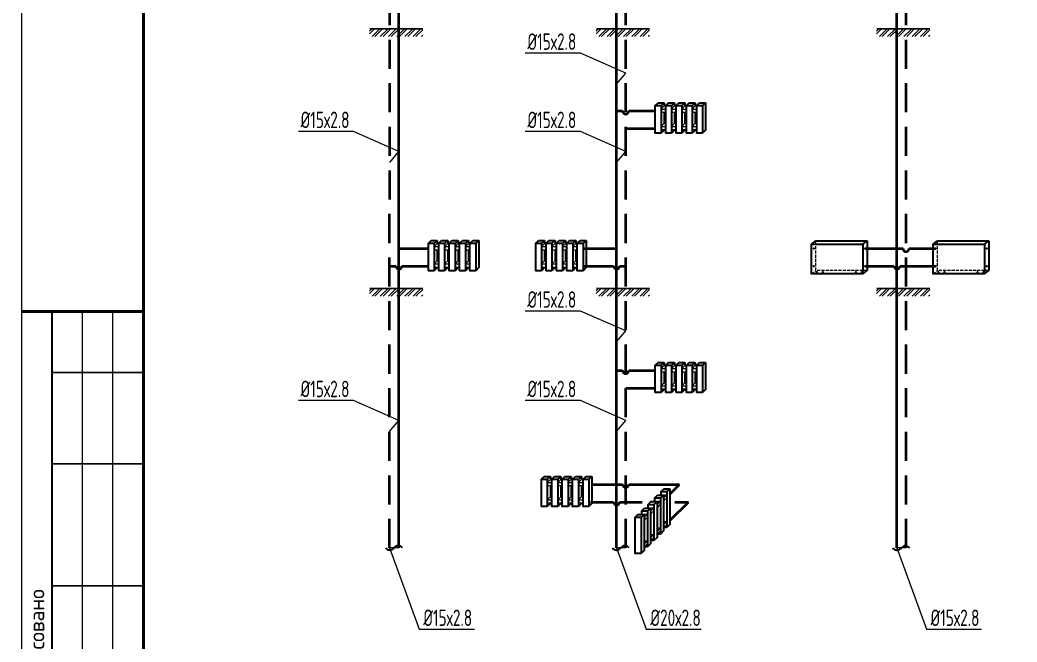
# Model space of a CAD drawing. Header units: millimetres. Extents: x -3929 to 624051, y 52832 to 514950.
# Drawn here: x 17171 to 33520, y 309792 to 319994 of the extents above; entities that cross this region are included whole.
import ezdxf
from ezdxf import colors
from ezdxf.entities.mleader import LeaderData, LeaderLine
from ezdxf.math import Vec2, Vec3

# ---------------------------------------------------------------- set-up
doc = ezdxf.new("R2010")
doc.units = ezdxf.units.MM
for name, pattern in [('GOST2.303 4', [7, 5, -2, 0]), ('Hidden', [7.14375, 4.7625, -2.38125]), ('K5LT32772', [0])]:
    doc.linetypes.add(name, pattern=pattern)
doc.layers.add('9_Форматы', color=7, linetype='Continuous')
doc.layers.add('стояки', color=7, linetype='Continuous')
for name, color, linetype, lineweight in [('ОВ-рамка', 7, 'Continuous', 30), ('ОВ-ТЕКСТ', 7, 'Continuous', 25), ('СПДС_Штриховка', 252, 'Continuous', 9)]:
    doc.layers.add(name, color=color, linetype=linetype, lineweight=lineweight)
doc.layers.add('т11.1', color=1, linetype='Continuous', true_color=0xff0000)
doc.layers.add('т21.1', color=5, linetype='Continuous', true_color=0x0000ff)
doc.styles.add('ГОСТ', font='isocpeur.ttf', dxfattribs={"width": 0.8, "height": 250})
doc.styles.add('СТИЛЬ', font='simplex.shx', dxfattribs={"width": 0.65})

# ---------------------------------------------------------------- blocks, each defined once
blk = doc.blocks.new('gh павнель')
at = {"color": 32, "lineweight": 30, "ltscale": 0.1, "true_color": 0xcd6928}
for p, q in [((29457, 6419), (30297, 6419)), ((30297, 6419), (30297, 5931))]:
    blk.add_line(p, q, dxfattribs=at)
at = {"color": 32, "linetype": 'GOST2.303 4', "lineweight": 18, "ltscale": 10, "true_color": 0xcd6928}
for p, q in [((29457, 5931), (29457, 6419)), ((30297, 5931), (29457, 5931))]:
    blk.add_line(p, q, dxfattribs=at)
at = {"color": 32, "lineweight": 30, "ltscale": 0.1, "true_color": 0xcd6928}
for points in [[(29386, 6364), (29457, 6419)], [(30226, 6364), (30297, 6419)], [(30226, 5877), (30297, 5931)]]:
    blk.add_lwpolyline(points, dxfattribs=at)
blk.add_lwpolyline([(29386, 6364), (30226, 6364), (30226, 5877), (29386, 5877)], close=True, dxfattribs=at)
at = {"color": 32, "linetype": 'GOST2.303 4', "lineweight": 18, "ltscale": 10, "true_color": 0xcd6928}
blk.add_lwpolyline([(29386, 5877), (29457, 5931)], dxfattribs=at)
at = {"color": 32, "lineweight": 30, "ltscale": 0.1, "true_color": 0xcd6928}
for p in [(29422, 6292), (30262, 6292), (29422, 6004), (29472, 5904), (29572, 5904), (30112, 5904), (30212, 5904), (30262, 6004)]:
    blk.add_point(p, dxfattribs=at)
blk = doc.blocks.new('*U3000')
at = {"layer": '9_Форматы', "color": 7, "linetype": 'Continuous', "lineweight": 9, "ltscale": 100}
blk.add_lwpolyline([(5, -5), (5, 292), (-625, 292), (-625, -5)], close=True, dxfattribs=at)
at = {"layer": '9_Форматы', "color": 7, "linetype": 'Continuous', "lineweight": 9, "ltscale": 100, "const_width": 0.5}
blk.add_lwpolyline([(0, 0), (0, 287), (-605, 287), (-605, 0)], close=True, dxfattribs=at)
at = {"layer": '9_Форматы', "color": 7, "linetype": 'Continuous', "lineweight": 9, "ltscale": 100}
for points, const_width in [([(-605, 150), (-625, 150)], 0.5), ([(-620, 85), (-620, 150)], 0.3), ([(-605, 140), (-620, 140)], 0.3), ([(-605, 125), (-620, 125)], 0.3), ([(-605, 105), (-620, 105)], 0.3)]:
    blk.add_lwpolyline(points, dxfattribs=dict(at, const_width=const_width))
for points in [[(-615, 85), (-615, 150)], [(-610, 85), (-610, 150)], [(-610, 85), (-610, 150)]]:
    blk.add_lwpolyline(points, dxfattribs=at)
at = {"layer": '9_Форматы', "color": 7, "linetype": 'Continuous', "lineweight": 9, "ltscale": 100, "style": 'ГОСТ'}
blk.add_text('Согласовано', height=2.5, rotation=90, dxfattribs=at).set_placement((-621.25, 86))

msp = doc.modelspace()

# ---------------------------------------------------------------- hatches: boundary and pattern name
at = {"layer": 'СПДС_Штриховка', "lineweight": 25}
h = msp.add_hatch(dxfattribs=at)
h.set_pattern_fill('ANSI32', color=253, scale=10)
h.set_pattern_definition([(45, (414620.66, 641755.09), (-67.351921, 67.351921), []), (45, (414665.56, 641755.09), (-67.351921, 67.351921), [])])
h.paths.add_polyline_path([(23774.549, 319849.112), (22899.896, 319849.112), (22899.896, 319721.442), (23774.549, 319721.442)])
h = msp.add_hatch(dxfattribs=at)
h.set_pattern_fill('ANSI32', color=253, scale=10)
h.set_pattern_definition([(45, (418339.48, 641755.09), (-67.351921, 67.351921), []), (45, (418384.38, 641755.09), (-67.351921, 67.351921), [])])
h.paths.add_polyline_path([(27493.37, 319849.112), (26618.717, 319849.112), (26618.717, 319721.442), (27493.37, 319721.442)])
h = msp.add_hatch(dxfattribs=at)
h.set_pattern_fill('ANSI32', color=253, scale=10)
h.set_pattern_definition([(45, (422937.21, 641755.09), (-67.351921, 67.351921), []), (45, (422982.11, 641755.09), (-67.351921, 67.351921), [])])
h.paths.add_polyline_path([(32091.096, 319849.112), (31216.443, 319849.112), (31216.443, 319721.442), (32091.096, 319721.442)])
h = msp.add_hatch(dxfattribs=at)
h.set_pattern_fill('ANSI32', color=253, scale=10)
h.set_pattern_definition([(45, (414620.66, 637498.36), (-67.351921, 67.351921), []), (45, (414665.56, 637498.36), (-67.351921, 67.351921), [])])
h.paths.add_polyline_path([(23774.549, 315592.374), (22899.896, 315592.374), (22899.896, 315464.705), (23774.549, 315464.705)])
h = msp.add_hatch(dxfattribs=at)
h.set_pattern_fill('ANSI32', color=253, scale=10)
h.set_pattern_definition([(45, (418339.48, 637498.36), (-67.351921, 67.351921), []), (45, (418384.38, 637498.36), (-67.351921, 67.351921), [])])
h.paths.add_polyline_path([(27493.37, 315592.374), (26618.717, 315592.374), (26618.717, 315464.705), (27493.37, 315464.705)])
h = msp.add_hatch(dxfattribs=at)
h.set_pattern_fill('ANSI32', color=253, scale=10)
h.set_pattern_definition([(45, (422937.21, 637498.36), (-67.351921, 67.351921), []), (45, (422982.11, 637498.36), (-67.351921, 67.351921), [])])
h.paths.add_polyline_path([(32091.096, 315592.374), (31216.443, 315592.374), (31216.443, 315464.705), (32091.096, 315464.705)])

# ---------------------------------------------------------------- linework, layer by layer
at = {"color": 253, "lineweight": 25, "ltscale": 0.1}
for p, q in [((22906.239, 319849.112), (23774.549, 319849.112)), ((26625.06, 319849.112), (27493.37, 319849.112)), ((31222.786, 319849.112), (32091.096, 319849.112)), ((22906.239, 315592.374), (23774.549, 315592.374)), ((26625.06, 315592.374), (27493.37, 315592.374)), ((31222.786, 315592.374), (32091.096, 315592.374))]:
    msp.add_line(p, q, dxfattribs=at)
at = {"color": 32, "lineweight": 30, "ltscale": 0.1, "true_color": 0xcd6928}
for p, q in [((27583.322, 318583.005), (27633.322, 318633.005)), ((27633.322, 318633.005), (27733.322, 318633.005)), ((27733.322, 318633.005), (27683.322, 318583.005)), ((27733.322, 318633.005), (27733.322, 318583.005)), ((27753.322, 318583.005), (27803.322, 318633.005)), ((27803.322, 318633.005), (27903.322, 318633.005)), ((27903.322, 318633.005), (27853.322, 318583.005)), ((27903.322, 318633.005), (27903.322, 318583.005)), ((27923.322, 318583.005), (27973.322, 318633.005)), ((27973.322, 318633.005), (28073.322, 318633.005)), ((28073.322, 318633.005), (28023.322, 318583.005)), ((28073.322, 318633.005), (28073.322, 318583.005)), ((28093.322, 318583.005), (28143.322, 318633.005)), ((28143.322, 318633.005), (28243.322, 318633.005)), ((28243.322, 318633.005), (28193.322, 318583.005)), ((28243.322, 318633.005), (28243.322, 318583.005)), ((28263.322, 318583.005), (28313.322, 318633.005)), ((28313.322, 318633.005), (28413.322, 318633.005)), ((28413.322, 318633.005), (28363.322, 318583.005)), ((28413.322, 318633.005), (28413.322, 318189.261)), ((27583.322, 318583.005), (27583.322, 318139.261)), ((27683.322, 318583.005), (27583.322, 318583.005)), ((27683.322, 318583.005), (27683.322, 318139.261)), ((27733.322, 318483.005), (27733.322, 318299.261)), ((27753.322, 318583.005), (27753.322, 318139.261)), ((27853.322, 318583.005), (27753.322, 318583.005)), ((27853.322, 318583.005), (27853.322, 318139.261)), ((27903.322, 318483.005), (27903.322, 318299.261)), ((27923.322, 318583.005), (27923.322, 318139.261)), ((28023.322, 318583.005), (27923.322, 318583.005)), ((28023.322, 318583.005), (28023.322, 318139.261)), ((28073.322, 318483.005), (28073.322, 318299.261)), ((28093.322, 318583.005), (28093.322, 318139.261)), ((28193.322, 318583.005), (28093.322, 318583.005)), ((28193.322, 318583.005), (28193.322, 318139.261)), ((28243.322, 318483.005), (28243.322, 318299.261)), ((28263.322, 318583.005), (28263.322, 318139.261)), ((28363.322, 318583.005), (28263.322, 318583.005)), ((28363.322, 318583.005), (28363.322, 318139.261)), ((27733.322, 318189.261), (27683.322, 318139.261)), ((27733.322, 318199.261), (27733.322, 318189.261)), ((27903.322, 318189.261), (27853.322, 318139.261)), ((27903.322, 318199.261), (27903.322, 318189.261)), ((28073.322, 318189.261), (28023.322, 318139.261)), ((28073.322, 318199.261), (28073.322, 318189.261)), ((28243.322, 318189.261), (28193.322, 318139.261)), ((28243.322, 318199.261), (28243.322, 318189.261)), ((28413.322, 318189.261), (28363.322, 318139.261)), ((27683.322, 318139.261), (27583.322, 318139.261)), ((27853.322, 318139.261), (27753.322, 318139.261)), ((28023.322, 318139.261), (27923.322, 318139.261)), ((28193.322, 318139.261), (28093.322, 318139.261)), ((28363.322, 318139.261), (28263.322, 318139.261)), ((23864.501, 316326.267), (23914.501, 316376.267)), ((23914.501, 316376.267), (24014.501, 316376.267)), ((24014.501, 316376.267), (23964.501, 316326.267)), ((24014.501, 316376.267), (24014.501, 316326.267)), ((24034.501, 316326.267), (24084.501, 316376.267)), ((24084.501, 316376.267), (24184.501, 316376.267)), ((24184.501, 316376.267), (24134.501, 316326.267)), ((24184.501, 316376.267), (24184.501, 316326.267)), ((24204.501, 316326.267), (24254.501, 316376.267)), ((24254.501, 316376.267), (24354.501, 316376.267)), ((24354.501, 316376.267), (24304.501, 316326.267)), ((24354.501, 316376.267), (24354.501, 316326.267)), ((24374.501, 316326.267), (24424.501, 316376.267)), ((24424.501, 316376.267), (24524.501, 316376.267)), ((24524.501, 316376.267), (24474.501, 316326.267)), ((24524.501, 316376.267), (24524.501, 316326.267)), ((24544.501, 316326.267), (24594.501, 316376.267)), ((24594.501, 316376.267), (24694.501, 316376.267)), ((24694.501, 316376.267), (24644.501, 316326.267)), ((24694.501, 316376.267), (24694.501, 315932.523)), ((25624.138, 316326.267), (25674.138, 316376.267)), ((25674.138, 316376.267), (25774.138, 316376.267)), ((25774.138, 316376.267), (25724.138, 316326.267)), ((25774.138, 316376.267), (25774.138, 316326.267)), ((25794.138, 316326.267), (25844.138, 316376.267)), ((25844.138, 316376.267), (25944.138, 316376.267)), ((25944.138, 316376.267), (25894.138, 316326.267)), ((25944.138, 316376.267), (25944.138, 316326.267)), ((25964.138, 316326.267), (26014.138, 316376.267)), ((26014.138, 316376.267), (26114.138, 316376.267)), ((26114.138, 316376.267), (26064.138, 316326.267)), ((26114.138, 316376.267), (26114.138, 316326.267)), ((26134.138, 316326.267), (26184.138, 316376.267)), ((26184.138, 316376.267), (26284.138, 316376.267)), ((26284.138, 316376.267), (26234.138, 316326.267)), ((26284.138, 316376.267), (26284.138, 316326.267)), ((26304.138, 316326.267), (26354.138, 316376.267)), ((26354.138, 316376.267), (26454.138, 316376.267)), ((26454.138, 316376.267), (26404.138, 316326.267)), ((26454.138, 316376.267), (26454.138, 315932.523)), ((23864.501, 316326.267), (23864.501, 315882.523)), ((23964.501, 316326.267), (23864.501, 316326.267)), ((23964.501, 316326.267), (23964.501, 315882.523)), ((24014.501, 316226.267), (24014.501, 316042.523)), ((24034.501, 316326.267), (24034.501, 315882.523)), ((24134.501, 316326.267), (24034.501, 316326.267)), ((24134.501, 316326.267), (24134.501, 315882.523)), ((24184.501, 316226.267), (24184.501, 316042.523)), ((24204.501, 316326.267), (24204.501, 315882.523)), ((24304.501, 316326.267), (24204.501, 316326.267)), ((24304.501, 316326.267), (24304.501, 315882.523)), ((24354.501, 316226.267), (24354.501, 316042.523)), ((24374.501, 316326.267), (24374.501, 315882.523)), ((24474.501, 316326.267), (24374.501, 316326.267)), ((24474.501, 316326.267), (24474.501, 315882.523)), ((24524.501, 316226.267), (24524.501, 316042.523)), ((24544.501, 316326.267), (24544.501, 315882.523)), ((24644.501, 316326.267), (24544.501, 316326.267)), ((24644.501, 316326.267), (24644.501, 315882.523)), ((25624.138, 316326.267), (25624.138, 315882.523)), ((25724.138, 316326.267), (25624.138, 316326.267)), ((25724.138, 316326.267), (25724.138, 315882.523)), ((25774.138, 316226.267), (25774.138, 316042.523)), ((25794.138, 316326.267), (25794.138, 315882.523)), ((25894.138, 316326.267), (25794.138, 316326.267)), ((25894.138, 316326.267), (25894.138, 315882.523)), ((25944.138, 316226.267), (25944.138, 316042.523)), ((25964.138, 316326.267), (25964.138, 315882.523)), ((26064.138, 316326.267), (25964.138, 316326.267)), ((26064.138, 316326.267), (26064.138, 315882.523)), ((26114.138, 316226.267), (26114.138, 316042.523)), ((26134.138, 316326.267), (26134.138, 315882.523)), ((26234.138, 316326.267), (26134.138, 316326.267)), ((26234.138, 316326.267), (26234.138, 315882.523)), ((26284.138, 316226.267), (26284.138, 316042.523)), ((26304.138, 316326.267), (26304.138, 315882.523)), ((26404.138, 316326.267), (26304.138, 316326.267)), ((26404.138, 316326.267), (26404.138, 315882.523)), ((23964.501, 315882.523), (23864.501, 315882.523)), ((24014.501, 315932.523), (23964.501, 315882.523)), ((24014.501, 315942.523), (24014.501, 315932.523)), ((24134.501, 315882.523), (24034.501, 315882.523)), ((24184.501, 315932.523), (24134.501, 315882.523)), ((24184.501, 315942.523), (24184.501, 315932.523)), ((24304.501, 315882.523), (24204.501, 315882.523)), ((24354.501, 315932.523), (24304.501, 315882.523)), ((24354.501, 315942.523), (24354.501, 315932.523)), ((24474.501, 315882.523), (24374.501, 315882.523)), ((24524.501, 315932.523), (24474.501, 315882.523)), ((24524.501, 315942.523), (24524.501, 315932.523)), ((24644.501, 315882.523), (24544.501, 315882.523)), ((24694.501, 315932.523), (24644.501, 315882.523)), ((25724.138, 315882.523), (25624.138, 315882.523)), ((25774.138, 315932.523), (25724.138, 315882.523)), ((25774.138, 315942.523), (25774.138, 315932.523)), ((25894.138, 315882.523), (25794.138, 315882.523)), ((25944.138, 315932.523), (25894.138, 315882.523)), ((25944.138, 315942.523), (25944.138, 315932.523)), ((26064.138, 315882.523), (25964.138, 315882.523)), ((26114.138, 315932.523), (26064.138, 315882.523)), ((26114.138, 315942.523), (26114.138, 315932.523)), ((26234.138, 315882.523), (26134.138, 315882.523)), ((26284.138, 315932.523), (26234.138, 315882.523)), ((26284.138, 315942.523), (26284.138, 315932.523)), ((26404.138, 315882.523), (26304.138, 315882.523)), ((26454.138, 315932.523), (26404.138, 315882.523)), ((27583.322, 314326.267), (27633.322, 314376.267)), ((27583.322, 314326.267), (27583.322, 313882.523)), ((27683.322, 314326.267), (27583.322, 314326.267)), ((27633.322, 314376.267), (27733.322, 314376.267)), ((27733.322, 314376.267), (27683.322, 314326.267)), ((27683.322, 314326.267), (27683.322, 313882.523)), ((27733.322, 314376.267), (27733.322, 314326.267)), ((27733.322, 314226.267), (27733.322, 314042.523)), ((27753.322, 314326.267), (27803.322, 314376.267)), ((27753.322, 314326.267), (27753.322, 313882.523)), ((27853.322, 314326.267), (27753.322, 314326.267)), ((27803.322, 314376.267), (27903.322, 314376.267)), ((27903.322, 314376.267), (27853.322, 314326.267)), ((27853.322, 314326.267), (27853.322, 313882.523)), ((27903.322, 314376.267), (27903.322, 314326.267)), ((27903.322, 314226.267), (27903.322, 314042.523)), ((27923.322, 314326.267), (27973.322, 314376.267)), ((27923.322, 314326.267), (27923.322, 313882.523)), ((28023.322, 314326.267), (27923.322, 314326.267)), ((27973.322, 314376.267), (28073.322, 314376.267)), ((28073.322, 314376.267), (28023.322, 314326.267)), ((28023.322, 314326.267), (28023.322, 313882.523)), ((28073.322, 314376.267), (28073.322, 314326.267)), ((28073.322, 314226.267), (28073.322, 314042.523)), ((28093.322, 314326.267), (28143.322, 314376.267)), ((28093.322, 314326.267), (28093.322, 313882.523)), ((28193.322, 314326.267), (28093.322, 314326.267)), ((28143.322, 314376.267), (28243.322, 314376.267)), ((28243.322, 314376.267), (28193.322, 314326.267)), ((28193.322, 314326.267), (28193.322, 313882.523)), ((28243.322, 314376.267), (28243.322, 314326.267)), ((28243.322, 314226.267), (28243.322, 314042.523)), ((28263.322, 314326.267), (28313.322, 314376.267)), ((28263.322, 314326.267), (28263.322, 313882.523)), ((28363.322, 314326.267), (28263.322, 314326.267)), ((28313.322, 314376.267), (28413.322, 314376.267)), ((28413.322, 314376.267), (28363.322, 314326.267)), ((28363.322, 314326.267), (28363.322, 313882.523)), ((28413.322, 314376.267), (28413.322, 313932.523)), ((27733.322, 313932.523), (27683.322, 313882.523)), ((27733.322, 313942.523), (27733.322, 313932.523)), ((27903.322, 313932.523), (27853.322, 313882.523)), ((27903.322, 313942.523), (27903.322, 313932.523)), ((28073.322, 313932.523), (28023.322, 313882.523)), ((28073.322, 313942.523), (28073.322, 313932.523)), ((28243.322, 313932.523), (28193.322, 313882.523)), ((28243.322, 313942.523), (28243.322, 313932.523)), ((28413.322, 313932.523), (28363.322, 313882.523)), ((27683.322, 313882.523), (27583.322, 313882.523)), ((27853.322, 313882.523), (27753.322, 313882.523)), ((28023.322, 313882.523), (27923.322, 313882.523)), ((28193.322, 313882.523), (28093.322, 313882.523)), ((28363.322, 313882.523), (28263.322, 313882.523)), ((25717.549, 312457.673), (25767.549, 312507.673)), ((25717.549, 312457.673), (25717.549, 312013.929)), ((25817.549, 312457.673), (25717.549, 312457.673)), ((25767.549, 312507.673), (25867.549, 312507.673)), ((25867.549, 312507.673), (25817.549, 312457.673)), ((25817.549, 312457.673), (25817.549, 312013.929)), ((25867.549, 312507.673), (25867.549, 312457.673)), ((25887.549, 312457.673), (25937.549, 312507.673)), ((25887.549, 312457.673), (25887.549, 312013.929)), ((25987.549, 312457.673), (25887.549, 312457.673)), ((25937.549, 312507.673), (26037.549, 312507.673)), ((26037.549, 312507.673), (25987.549, 312457.673)), ((25987.549, 312457.673), (25987.549, 312013.929)), ((26037.549, 312507.673), (26037.549, 312457.673)), ((26057.549, 312457.673), (26107.549, 312507.673)), ((26057.549, 312457.673), (26057.549, 312013.929)), ((26157.549, 312457.673), (26057.549, 312457.673)), ((26107.549, 312507.673), (26207.549, 312507.673)), ((26207.549, 312507.673), (26157.549, 312457.673)), ((26157.549, 312457.673), (26157.549, 312013.929)), ((26207.549, 312507.673), (26207.549, 312457.673)), ((26227.549, 312457.673), (26277.549, 312507.673)), ((26227.549, 312457.673), (26227.549, 312013.929)), ((26327.549, 312457.673), (26227.549, 312457.673)), ((26277.549, 312507.673), (26377.549, 312507.673)), ((26377.549, 312507.673), (26327.549, 312457.673)), ((26327.549, 312457.673), (26327.549, 312013.929)), ((26377.549, 312507.673), (26377.549, 312457.673)), ((26397.549, 312457.673), (26447.549, 312507.673)), ((26397.549, 312457.673), (26397.549, 312013.929)), ((26497.549, 312457.673), (26397.549, 312457.673)), ((26447.549, 312507.673), (26547.549, 312507.673)), ((26547.549, 312507.673), (26497.549, 312457.673)), ((26497.549, 312457.673), (26497.549, 312013.929)), ((26547.549, 312507.673), (26547.549, 312063.929)), ((25867.549, 312357.673), (25867.549, 312173.929)), ((26037.549, 312357.673), (26037.549, 312173.929)), ((26207.549, 312357.673), (26207.549, 312173.929)), ((26377.549, 312357.673), (26377.549, 312173.929)), ((27678.543, 312257.189), (27728.543, 312307.189)), ((27678.543, 312257.189), (27678.543, 312204.13)), ((27778.543, 312257.189), (27678.543, 312257.189)), ((27728.543, 312307.189), (27828.543, 312307.189)), ((27828.543, 312307.189), (27778.543, 312257.189)), ((27778.543, 312257.189), (27778.543, 311669.549)), ((27828.543, 312307.189), (27828.543, 311719.549)), ((27466.411, 312045.057), (27516.411, 312095.057)), ((27516.411, 312095.057), (27616.411, 312095.057)), ((27616.411, 312095.057), (27566.411, 312045.057)), ((27572.477, 312151.123), (27622.477, 312201.123)), ((27572.477, 312151.123), (27572.477, 312098.064)), ((27672.477, 312151.123), (27572.477, 312151.123)), ((27616.411, 312095.057), (27616.411, 311507.417)), ((27622.477, 312201.123), (27722.477, 312201.123)), ((27722.477, 312201.123), (27672.477, 312151.123)), ((27672.477, 312151.123), (27672.477, 311563.483)), ((27722.477, 312201.123), (27722.477, 311613.483)), ((25817.549, 312013.929), (25717.549, 312013.929)), ((25867.549, 312063.929), (25817.549, 312013.929)), ((25867.549, 312073.929), (25867.549, 312063.929)), ((25987.549, 312013.929), (25887.549, 312013.929)), ((26037.549, 312063.929), (25987.549, 312013.929)), ((26037.549, 312073.929), (26037.549, 312063.929)), ((26157.549, 312013.929), (26057.549, 312013.929)), ((26207.549, 312063.929), (26157.549, 312013.929)), ((26207.549, 312073.929), (26207.549, 312063.929)), ((26327.549, 312013.929), (26227.549, 312013.929)), ((26377.549, 312063.929), (26327.549, 312013.929)), ((26377.549, 312073.929), (26377.549, 312063.929)), ((26497.549, 312013.929), (26397.549, 312013.929)), ((26547.549, 312063.929), (26497.549, 312013.929)), ((27360.345, 311938.991), (27410.345, 311988.991)), ((27360.345, 311938.991), (27360.345, 311885.932)), ((27460.345, 311938.991), (27360.345, 311938.991)), ((27410.345, 311988.991), (27510.345, 311988.991)), ((27510.345, 311988.991), (27460.345, 311938.991)), ((27460.345, 311938.991), (27460.345, 311351.351)), ((27466.411, 312045.057), (27466.411, 311991.998)), ((27566.411, 312045.057), (27466.411, 312045.057)), ((27510.345, 311988.991), (27510.345, 311401.351)), ((27566.411, 312045.057), (27566.411, 311457.417)), ((27254.279, 311832.925), (27304.279, 311882.925)), ((27254.279, 311832.925), (27254.279, 311245.285)), ((27354.279, 311832.925), (27254.279, 311832.925)), ((27304.279, 311882.925), (27404.279, 311882.925)), ((27404.279, 311882.925), (27354.279, 311832.925)), ((27354.279, 311832.925), (27354.279, 311245.285)), ((27404.279, 311882.925), (27404.279, 311295.285)), ((27722.477, 311613.483), (27672.477, 311563.483)), ((27778.543, 311669.549), (27738.111, 311669.549)), ((27828.543, 311719.549), (27778.543, 311669.549)), ((27566.411, 311457.417), (27525.979, 311457.417)), ((27616.411, 311507.417), (27566.411, 311457.417)), ((27672.477, 311563.483), (27632.045, 311563.483)), ((27404.279, 311295.285), (27354.279, 311245.285)), ((27460.345, 311351.351), (27419.913, 311351.351)), ((27510.345, 311401.351), (27460.345, 311351.351)), ((27354.279, 311245.285), (27254.279, 311245.285))]:
    msp.add_line(p, q, dxfattribs=at)
at = {"color": 32, "linetype": 'K5LT32772', "lineweight": 20, "ltscale": 10, "true_color": 0xcd6928}
for p, q in [((27733.322, 318583.005), (27683.322, 318533.005)), ((27683.322, 318533.005), (27753.322, 318533.005)), ((27683.322, 318483.005), (27753.322, 318483.005)), ((27733.322, 318583.005), (27753.322, 318583.005)), ((27903.322, 318583.005), (27853.322, 318533.005)), ((27853.322, 318533.005), (27923.322, 318533.005)), ((27853.322, 318483.005), (27923.322, 318483.005)), ((27903.322, 318583.005), (27923.322, 318583.005)), ((28073.322, 318583.005), (28023.322, 318533.005)), ((28023.322, 318533.005), (28093.322, 318533.005)), ((28023.322, 318483.005), (28093.322, 318483.005)), ((28073.322, 318583.005), (28093.322, 318583.005)), ((28243.322, 318583.005), (28193.322, 318533.005)), ((28193.322, 318533.005), (28263.322, 318533.005)), ((28193.322, 318483.005), (28263.322, 318483.005)), ((28243.322, 318583.005), (28263.322, 318583.005)), ((27733.322, 318299.261), (27683.322, 318249.261)), ((27683.322, 318249.261), (27753.322, 318249.261)), ((27683.322, 318199.261), (27753.322, 318199.261)), ((27733.322, 318299.261), (27753.322, 318299.261)), ((27903.322, 318299.261), (27853.322, 318249.261)), ((27853.322, 318249.261), (27923.322, 318249.261)), ((27853.322, 318199.261), (27923.322, 318199.261)), ((27903.322, 318299.261), (27923.322, 318299.261)), ((28073.322, 318299.261), (28023.322, 318249.261)), ((28023.322, 318249.261), (28093.322, 318249.261)), ((28023.322, 318199.261), (28093.322, 318199.261)), ((28073.322, 318299.261), (28093.322, 318299.261)), ((28243.322, 318299.261), (28193.322, 318249.261)), ((28193.322, 318249.261), (28263.322, 318249.261)), ((28193.322, 318199.261), (28263.322, 318199.261)), ((28243.322, 318299.261), (28263.322, 318299.261)), ((24014.501, 316326.267), (23964.501, 316276.267)), ((23964.501, 316276.267), (24034.501, 316276.267)), ((23964.501, 316226.267), (24034.501, 316226.267)), ((24014.501, 316326.267), (24034.501, 316326.267)), ((24184.501, 316326.267), (24134.501, 316276.267)), ((24134.501, 316276.267), (24204.501, 316276.267)), ((24134.501, 316226.267), (24204.501, 316226.267)), ((24184.501, 316326.267), (24204.501, 316326.267)), ((24354.501, 316326.267), (24304.501, 316276.267)), ((24304.501, 316276.267), (24374.501, 316276.267)), ((24304.501, 316226.267), (24374.501, 316226.267)), ((24354.501, 316326.267), (24374.501, 316326.267)), ((24524.501, 316326.267), (24474.501, 316276.267)), ((24474.501, 316276.267), (24544.501, 316276.267)), ((24474.501, 316226.267), (24544.501, 316226.267)), ((24524.501, 316326.267), (24544.501, 316326.267)), ((25774.138, 316326.267), (25724.138, 316276.267)), ((25724.138, 316276.267), (25794.138, 316276.267)), ((25724.138, 316226.267), (25794.138, 316226.267)), ((25774.138, 316326.267), (25794.138, 316326.267)), ((25944.138, 316326.267), (25894.138, 316276.267)), ((25894.138, 316276.267), (25964.138, 316276.267)), ((25894.138, 316226.267), (25964.138, 316226.267)), ((25944.138, 316326.267), (25964.138, 316326.267)), ((26114.138, 316326.267), (26064.138, 316276.267)), ((26064.138, 316276.267), (26134.138, 316276.267)), ((26064.138, 316226.267), (26134.138, 316226.267)), ((26114.138, 316326.267), (26134.138, 316326.267)), ((26284.138, 316326.267), (26234.138, 316276.267)), ((26234.138, 316276.267), (26304.138, 316276.267)), ((26234.138, 316226.267), (26304.138, 316226.267)), ((26284.138, 316326.267), (26304.138, 316326.267)), ((24014.501, 316042.523), (23964.501, 315992.523)), ((24014.501, 316042.523), (24034.501, 316042.523)), ((24184.501, 316042.523), (24134.501, 315992.523)), ((24184.501, 316042.523), (24204.501, 316042.523)), ((24354.501, 316042.523), (24304.501, 315992.523)), ((24354.501, 316042.523), (24374.501, 316042.523)), ((24524.501, 316042.523), (24474.501, 315992.523)), ((24524.501, 316042.523), (24544.501, 316042.523)), ((25774.138, 316042.523), (25724.138, 315992.523)), ((25774.138, 316042.523), (25794.138, 316042.523)), ((25944.138, 316042.523), (25894.138, 315992.523)), ((25944.138, 316042.523), (25964.138, 316042.523)), ((26114.138, 316042.523), (26064.138, 315992.523)), ((26114.138, 316042.523), (26134.138, 316042.523)), ((26284.138, 316042.523), (26234.138, 315992.523)), ((26284.138, 316042.523), (26304.138, 316042.523)), ((23964.501, 315992.523), (24034.501, 315992.523)), ((23964.501, 315942.523), (24034.501, 315942.523)), ((24134.501, 315992.523), (24204.501, 315992.523)), ((24134.501, 315942.523), (24204.501, 315942.523)), ((24304.501, 315992.523), (24374.501, 315992.523)), ((24304.501, 315942.523), (24374.501, 315942.523)), ((24474.501, 315992.523), (24544.501, 315992.523)), ((24474.501, 315942.523), (24544.501, 315942.523)), ((25724.138, 315992.523), (25794.138, 315992.523)), ((25724.138, 315942.523), (25794.138, 315942.523)), ((25894.138, 315992.523), (25964.138, 315992.523)), ((25894.138, 315942.523), (25964.138, 315942.523)), ((26064.138, 315992.523), (26134.138, 315992.523)), ((26064.138, 315942.523), (26134.138, 315942.523)), ((26234.138, 315992.523), (26304.138, 315992.523)), ((26234.138, 315942.523), (26304.138, 315942.523)), ((27733.322, 314326.267), (27683.322, 314276.267)), ((27683.322, 314276.267), (27753.322, 314276.267)), ((27683.322, 314226.267), (27753.322, 314226.267)), ((27733.322, 314326.267), (27753.322, 314326.267)), ((27903.322, 314326.267), (27853.322, 314276.267)), ((27853.322, 314276.267), (27923.322, 314276.267)), ((27853.322, 314226.267), (27923.322, 314226.267)), ((27903.322, 314326.267), (27923.322, 314326.267)), ((28073.322, 314326.267), (28023.322, 314276.267)), ((28023.322, 314276.267), (28093.322, 314276.267)), ((28023.322, 314226.267), (28093.322, 314226.267)), ((28073.322, 314326.267), (28093.322, 314326.267)), ((28243.322, 314326.267), (28193.322, 314276.267)), ((28193.322, 314276.267), (28263.322, 314276.267)), ((28193.322, 314226.267), (28263.322, 314226.267)), ((28243.322, 314326.267), (28263.322, 314326.267)), ((27733.322, 314042.523), (27683.322, 313992.523)), ((27683.322, 313992.523), (27753.322, 313992.523)), ((27683.322, 313942.523), (27753.322, 313942.523)), ((27733.322, 314042.523), (27753.322, 314042.523)), ((27903.322, 314042.523), (27853.322, 313992.523)), ((27853.322, 313992.523), (27923.322, 313992.523)), ((27853.322, 313942.523), (27923.322, 313942.523)), ((27903.322, 314042.523), (27923.322, 314042.523)), ((28073.322, 314042.523), (28023.322, 313992.523)), ((28023.322, 313992.523), (28093.322, 313992.523)), ((28023.322, 313942.523), (28093.322, 313942.523)), ((28073.322, 314042.523), (28093.322, 314042.523)), ((28243.322, 314042.523), (28193.322, 313992.523)), ((28193.322, 313992.523), (28263.322, 313992.523)), ((28193.322, 313942.523), (28263.322, 313942.523)), ((28243.322, 314042.523), (28263.322, 314042.523)), ((25867.549, 312457.673), (25817.549, 312407.673)), ((25867.549, 312457.673), (25887.549, 312457.673)), ((26037.549, 312457.673), (25987.549, 312407.673)), ((26037.549, 312457.673), (26057.549, 312457.673)), ((26207.549, 312457.673), (26157.549, 312407.673)), ((26207.549, 312457.673), (26227.549, 312457.673)), ((26377.549, 312457.673), (26327.549, 312407.673)), ((26377.549, 312457.673), (26397.549, 312457.673)), ((25817.549, 312407.673), (25887.549, 312407.673)), ((25817.549, 312357.673), (25887.549, 312357.673)), ((25987.549, 312407.673), (26057.549, 312407.673)), ((25987.549, 312357.673), (26057.549, 312357.673)), ((26157.549, 312407.673), (26227.549, 312407.673)), ((26157.549, 312357.673), (26227.549, 312357.673)), ((26327.549, 312407.673), (26397.549, 312407.673)), ((26327.549, 312357.673), (26397.549, 312357.673)), ((25867.549, 312173.929), (25817.549, 312123.929)), ((25817.549, 312123.929), (25887.549, 312123.929)), ((25867.549, 312173.929), (25887.549, 312173.929)), ((26037.549, 312173.929), (25987.549, 312123.929)), ((25987.549, 312123.929), (26057.549, 312123.929)), ((26037.549, 312173.929), (26057.549, 312173.929)), ((26207.549, 312173.929), (26157.549, 312123.929)), ((26157.549, 312123.929), (26227.549, 312123.929)), ((26207.549, 312173.929), (26227.549, 312173.929)), ((26377.549, 312173.929), (26327.549, 312123.929)), ((26327.549, 312123.929), (26397.549, 312123.929)), ((26377.549, 312173.929), (26397.549, 312173.929)), ((27572.477, 312101.123), (27672.477, 312101.123)), ((27672.477, 312101.123), (27616.411, 312045.057)), ((27678.543, 312207.189), (27778.543, 312207.189)), ((27778.543, 312207.189), (27722.477, 312151.123)), ((27778.543, 312157.189), (27722.477, 312101.123)), ((25817.549, 312073.929), (25887.549, 312073.929)), ((25987.549, 312073.929), (26057.549, 312073.929)), ((26157.549, 312073.929), (26227.549, 312073.929)), ((26327.549, 312073.929), (26397.549, 312073.929)), ((27466.411, 311995.057), (27566.411, 311995.057)), ((27566.411, 311995.057), (27510.345, 311938.991)), ((27566.411, 311945.057), (27510.345, 311888.991)), ((27672.477, 312051.123), (27616.411, 311995.057)), ((27360.345, 311888.991), (27460.345, 311888.991)), ((27460.345, 311888.991), (27404.279, 311832.925)), ((27460.345, 311838.991), (27404.279, 311782.925)), ((27722.477, 311769.549), (27778.543, 311769.549)), ((27778.543, 311769.549), (27722.477, 311713.483)), ((27616.411, 311663.483), (27672.477, 311663.483)), ((27672.477, 311663.483), (27616.411, 311607.417)), ((27672.477, 311613.483), (27616.411, 311557.417)), ((27778.543, 311719.549), (27722.477, 311663.483)), ((27404.279, 311451.351), (27460.345, 311451.351)), ((27460.345, 311451.351), (27404.279, 311395.285)), ((27510.345, 311557.417), (27566.411, 311557.417)), ((27566.411, 311557.417), (27510.345, 311501.351)), ((27566.411, 311507.417), (27510.345, 311451.351)), ((27460.345, 311401.351), (27404.279, 311345.285))]:
    msp.add_line(p, q, dxfattribs=at)
at = {"layer": 'стояки', "color": 5, "lineweight": 40}
for p, q in [((27103.083, 318214.021), (27583.715, 318213.95)), ((23232.917, 315957.136), (23334.262, 315957.148)), ((23434.262, 315957.276), (23864.894, 315957.212)), ((26428.842, 315957.212), (26902.985, 315957.17)), ((27002.985, 315957.106), (27103.083, 315957.106)), ((31026.568, 315957.212), (31500.711, 315957.095)), ((31600.711, 315957.223), (32181.441, 315957.212)), ((27103.083, 313957.284), (27583.715, 313957.212)), ((26524.456, 312088.592), (26902.985, 312088.576)), ((27002.985, 312088.704), (27375.537, 312088.649)), ((27909.529, 312088.57), (28132.759, 312088.537))]:
    msp.add_line(p, q, dxfattribs=at)
for centre in [(23384.262, 315957.212), (26952.985, 315957.234), (31550.711, 315957.159), (26952.985, 312088.64)]:
    msp.add_arc(centre, 50, 180.0733184, 0.0733184, dxfattribs=at)
at = {"layer": 'стояки', "color": 7, "lineweight": 30}
for centre, start, end in [((23234.556, 311387.934), 216.5656753, 323.4343247), ((23373.155, 311285.13), 36.5656753, 143.4343247), ((26953.377, 311387.39), 216.5656753, 323.4343247), ((27091.976, 311284.585), 36.5656753, 143.4343247), ((31551.103, 311386.717), 216.5656753, 323.4343247), ((31689.702, 311283.912), 36.5656753, 143.4343247)]:
    msp.add_arc(centre, 86.282, start, end, dxfattribs=at)
at = {"layer": 'т11.1', "lineweight": 40}
for p, q in [((23384.262, 311335.637), (23384.262, 325139.714)), ((26951.062, 311335.637), (26953.083, 325139.714)), ((31548.788, 311335.637), (31550.809, 325139.714)), ((26952.985, 318501.526), (27053.083, 318501.526)), ((27153.083, 318501.59), (27583.322, 318501.59)), ((23384.262, 316244.853), (23864.501, 316244.853)), ((26428.842, 316244.853), (26951.781, 316244.799)), ((31026.568, 316244.853), (31650.809, 316244.789)), ((31750.809, 316244.853), (32181.048, 316244.853)), ((26952.985, 314244.789), (27053.083, 314244.789)), ((27153.083, 314244.853), (27583.322, 314244.853)), ((26535.555, 312376.244), (27053.083, 312376.195)), ((27153.083, 312376.259), (27986.749, 312376.259)), ((27828.543, 312218.053), (27986.749, 312376.259))]:
    msp.add_line(p, q, dxfattribs=at)
for centre in [(27103.083, 318501.59), (31700.809, 316244.853), (27103.083, 314244.853), (27103.083, 312376.259)]:
    msp.add_arc(centre, 50, 180.0733184, 0.0733184, dxfattribs=at)
at = {"layer": 'т21.1', "linetype": 'Hidden', "lineweight": 40, "ltscale": 100}
for p, q in [((23232.241, 311335.637), (23234.262, 325139.714)), ((27103.083, 311335.637), (27103.083, 325139.714)), ((31700.809, 311335.637), (31700.809, 325139.714)), ((27828.543, 311784.321), (28132.759, 312088.537))]:
    msp.add_line(p, q, dxfattribs=at)

# ---------------------------------------------------------------- block references
at = {"lineweight": 13}
for p in [(764.895, 309953.242), (2759.767, 309953.242)]:
    msp.add_blockref('gh павнель', p, dxfattribs=at)
at = {"layer": 'ОВ-рамка', "ltscale": 100, "transparency": 33554687, "xscale": 100, "yscale": 100, "zscale": 100}
msp.add_blockref('*U3000', (79696.148, 300213.532, 576.986), dxfattribs=at)

# ---------------------------------------------------------------- leaders
at = {"layer": 'ОВ-ТЕКСТ', "color": 7}
ml = msp.add_multileader_mtext('Standard', dxfattribs=at)
ml.set_content('\\A1;%%C15х2.8', color=7, style='СТИЛЬ')
ml.set_leader_properties(color=7, lineweight=18)
ml.build(insert=Vec2(0, 0))
ml.multileader.update_dxf_attribs({"text_left_attachment_type": 6, "text_right_attachment_type": 6, "dogleg_length": 0.36, "arrow_head_size": 0.126})
ctx = ml.context
ctx.base_point, ctx.char_height, ctx.arrow_head_size, ctx.landing_gap_size, ctx.plane_origin = Vec3(25424.742, 319449.457), 270, 0.126, 0.063, Vec3(27420.884, 318499.89)
ctx.left_attachment, ctx.right_attachment, ctx.text_align_type = 6, 6, 1
notes = []
notes.append((ctx, [(1, (1, 1, 0), (26361.12, 319449.457), (-1, 0), 0.252, [(0, [(26952.175, 318941.423), (27103.916, 319121.851)], 0, [])])]))
ctx.mtext.insert, ctx.mtext.width, ctx.mtext.alignment, ctx.mtext.flow_direction = Vec3(25892.805, 319773.457), 1404.14984, 2, 5
ml = msp.add_multileader_mtext('Standard', dxfattribs=at)
ml.set_content('\\A1;%%C15х2.8', color=7, style='СТИЛЬ')
ml.set_leader_properties(color=7, lineweight=18)
ml.build(insert=Vec2(0, 0))
ml.multileader.update_dxf_attribs({"text_left_attachment_type": 6, "text_right_attachment_type": 6, "dogleg_length": 0.36, "arrow_head_size": 0.126})
ctx = ml.context
ctx.base_point, ctx.char_height, ctx.arrow_head_size, ctx.landing_gap_size, ctx.plane_origin = Vec3(21705.733, 318166.526), 270, 0.126, 0.063, Vec3(23701.876, 317216.96)
ctx.left_attachment, ctx.right_attachment, ctx.text_align_type = 6, 6, 1
notes.append((ctx, [(1, (1, 1, 0), (22642.111, 318166.526), (-1, 0), 0.252, [(0, [(23233.167, 317658.493), (23384.908, 317838.921)], 0, [])])]))
ctx.mtext.insert, ctx.mtext.width, ctx.mtext.alignment, ctx.mtext.flow_direction = Vec3(22173.796, 318490.526), 1404.14984, 2, 5
ml = msp.add_multileader_mtext('Standard', dxfattribs=at)
ml.set_content('\\A1;%%C15х2.8', color=7, style='СТИЛЬ')
ml.set_leader_properties(color=7, lineweight=18)
ml.build(insert=Vec2(0, 0))
ml.multileader.update_dxf_attribs({"text_left_attachment_type": 6, "text_right_attachment_type": 6, "dogleg_length": 0.36, "arrow_head_size": 0.126})
ctx = ml.context
ctx.base_point, ctx.char_height, ctx.arrow_head_size, ctx.landing_gap_size, ctx.plane_origin = Vec3(25424.554, 318165.982), 270, 0.126, 0.063, Vec3(27420.696, 317216.416)
ctx.left_attachment, ctx.right_attachment, ctx.text_align_type = 6, 6, 1
notes.append((ctx, [(1, (1, 1, 0), (26360.932, 318165.982), (-1, 0), 0.252, [(0, [(26951.987, 317657.949), (27103.729, 317838.376)], 0, [])])]))
ctx.mtext.insert, ctx.mtext.width, ctx.mtext.alignment, ctx.mtext.flow_direction = Vec3(25892.617, 318489.982), 1404.14984, 2, 5
ml = msp.add_multileader_mtext('Standard', dxfattribs=at)
ml.set_content('\\A1;%%C15х2.8', color=7, style='СТИЛЬ')
ml.set_leader_properties(color=7, lineweight=18)
ml.build(insert=Vec2(0, 0))
ml.multileader.update_dxf_attribs({"text_left_attachment_type": 6, "text_right_attachment_type": 6, "dogleg_length": 0.36, "arrow_head_size": 0.126})
ctx = ml.context
ctx.base_point, ctx.char_height, ctx.arrow_head_size, ctx.landing_gap_size, ctx.plane_origin = Vec3(25424.123, 315220.817), 270, 0.126, 0.063, Vec3(27420.265, 314271.25)
ctx.left_attachment, ctx.right_attachment, ctx.text_align_type = 6, 6, 1
notes.append((ctx, [(1, (1, 1, 0), (26360.501, 315220.817), (-1, 0), 0.252, [(0, [(26951.556, 314712.783), (27103.297, 314893.211)], 0, [])])]))
ctx.mtext.insert, ctx.mtext.width, ctx.mtext.alignment, ctx.mtext.flow_direction = Vec3(25892.186, 315544.817), 1404.14984, 2, 5
ml = msp.add_multileader_mtext('Standard', dxfattribs=at)
ml.set_content('\\A1;%%C15х2.8', color=7, style='СТИЛЬ')
ml.set_leader_properties(color=7, lineweight=18)
ml.build(insert=Vec2(0, 0))
ml.multileader.update_dxf_attribs({"text_left_attachment_type": 6, "text_right_attachment_type": 6, "dogleg_length": 0.36, "arrow_head_size": 0.126})
ctx = ml.context
ctx.base_point, ctx.char_height, ctx.arrow_head_size, ctx.landing_gap_size, ctx.plane_origin = Vec3(21705.087, 313754.075), 270, 0.126, 0.063, Vec3(23701.23, 312804.508)
ctx.left_attachment, ctx.right_attachment, ctx.text_align_type = 6, 6, 1
notes.append((ctx, [(1, (1, 1, 0), (22641.465, 313754.075), (-1, 0), 0.252, [(0, [(23232.521, 313246.041), (23384.262, 313426.469)], 0, [])])]))
ctx.mtext.insert, ctx.mtext.width, ctx.mtext.alignment, ctx.mtext.flow_direction = Vec3(22173.15, 314078.075), 1404.14984, 2, 5
ml = msp.add_multileader_mtext('Standard', dxfattribs=at)
ml.set_content('\\A1;%%C15х2.8', color=7, style='СТИЛЬ')
ml.set_leader_properties(color=7, lineweight=18)
ml.build(insert=Vec2(0, 0))
ml.multileader.update_dxf_attribs({"text_left_attachment_type": 6, "text_right_attachment_type": 6, "dogleg_length": 0.36, "arrow_head_size": 0.126})
ctx = ml.context
ctx.base_point, ctx.char_height, ctx.arrow_head_size, ctx.landing_gap_size, ctx.plane_origin = Vec3(25423.908, 313753.53), 270, 0.126, 0.063, Vec3(27420.051, 312803.964)
ctx.left_attachment, ctx.right_attachment, ctx.text_align_type = 6, 6, 1
notes.append((ctx, [(1, (1, 1, 0), (26360.286, 313753.53), (-1, 0), 0.252, [(0, [(26951.341, 313245.497), (27103.083, 313425.925)], 0, [])])]))
ctx.mtext.insert, ctx.mtext.width, ctx.mtext.alignment, ctx.mtext.flow_direction = Vec3(25891.971, 314077.53), 1404.14984, 2, 5
ml = msp.add_multileader_mtext('Standard', dxfattribs=at)
ml.set_content('\\A1;%%C15х2.8', color=7, style='СТИЛЬ')
ml.set_leader_properties(color=7, lineweight=18)
ml.build(insert=Vec2(0, 0))
ml.multileader.update_dxf_attribs({"text_left_attachment_type": 6, "text_right_attachment_type": 6, "dogleg_length": 0.36, "arrow_head_size": 0.126})
ctx = ml.context
ctx.base_point, ctx.char_height, ctx.arrow_head_size, ctx.landing_gap_size, ctx.plane_origin = Vec3(23717.339, 310001.216), 270, 0.126, 0.063, Vec3(25713.481, 309051.649)
ctx.left_attachment, ctx.right_attachment, ctx.text_align_type = 6, 6, 1
notes.append((ctx, [(0, (1, 1, 0), (23717.087, 310001.216), (1, 0), 0.252, [(0, [(23384.262, 311335.637), (23232.241, 311335.637)], 0, [])])]))
ctx.mtext.insert, ctx.mtext.width, ctx.mtext.alignment, ctx.mtext.flow_direction = Vec3(24185.402, 310325.216), 1404.14984, 2, 5
ml = msp.add_multileader_mtext('Standard', dxfattribs=at)
ml.set_content('\\A1;%%C20х2.8', color=7, style='СТИЛЬ')
ml.set_leader_properties(color=7, lineweight=18)
ml.build(insert=Vec2(0, 0))
ml.multileader.update_dxf_attribs({"text_left_attachment_type": 6, "text_right_attachment_type": 6, "dogleg_length": 0.36, "arrow_head_size": 0.126})
ctx = ml.context
ctx.base_point, ctx.char_height, ctx.arrow_head_size, ctx.landing_gap_size, ctx.plane_origin = Vec3(27436.16, 310001.216), 270, 0.126, 0.063, Vec3(29432.302, 309051.649)
ctx.left_attachment, ctx.right_attachment, ctx.text_align_type = 6, 6, 1
notes.append((ctx, [(0, (1, 1, 0), (27435.908, 310001.216), (1, 0), 0.252, [(0, [(27103.083, 311335.637), (26951.062, 311335.637)], 0, [])])]))
ctx.mtext.insert, ctx.mtext.width, ctx.mtext.alignment, ctx.mtext.flow_direction = Vec3(27920.937, 310325.216), 1404.14984, 2, 5
ml = msp.add_multileader_mtext('Standard', dxfattribs=at)
ml.set_content('\\A1;%%C15х2.8', color=7, style='СТИЛЬ')
ml.set_leader_properties(color=7, lineweight=18)
ml.build(insert=Vec2(0, 0))
ml.multileader.update_dxf_attribs({"text_left_attachment_type": 6, "text_right_attachment_type": 6, "dogleg_length": 0.36, "arrow_head_size": 0.126})
ctx = ml.context
ctx.base_point, ctx.char_height, ctx.arrow_head_size, ctx.landing_gap_size, ctx.plane_origin = Vec3(32033.886, 310001.216), 270, 0.126, 0.063, Vec3(34030.028, 309051.649)
ctx.left_attachment, ctx.right_attachment, ctx.text_align_type = 6, 6, 1
notes.append((ctx, [(0, (1, 1, 0), (32033.634, 310001.216), (1, 0), 0.252, [(0, [(31700.809, 311335.637), (31548.788, 311335.637)], 0, [])])]))
ctx.mtext.insert, ctx.mtext.width, ctx.mtext.alignment, ctx.mtext.flow_direction = Vec3(32501.949, 310325.216), 1404.14984, 2, 5
for ctx, leaders in notes:
    for number, flags, end, landing, length, lines in leaders:
        leader = LeaderData()
        leader.index, (leader.has_last_leader_line, leader.has_dogleg_vector, leader.attachment_direction) = number, flags
        leader.last_leader_point, leader.dogleg_vector, leader.dogleg_length = Vec3(end), Vec3(landing), length
        for number, points, colour, breaks in lines:
            line = LeaderLine()
            line.index, line.vertices, line.color, line.breaks = number, Vec3.list(points), colors.encode_raw_color(colour), breaks
            leader.lines.append(line)
        ctx.leaders.append(leader)

doc.saveas('drawing.dxf')
